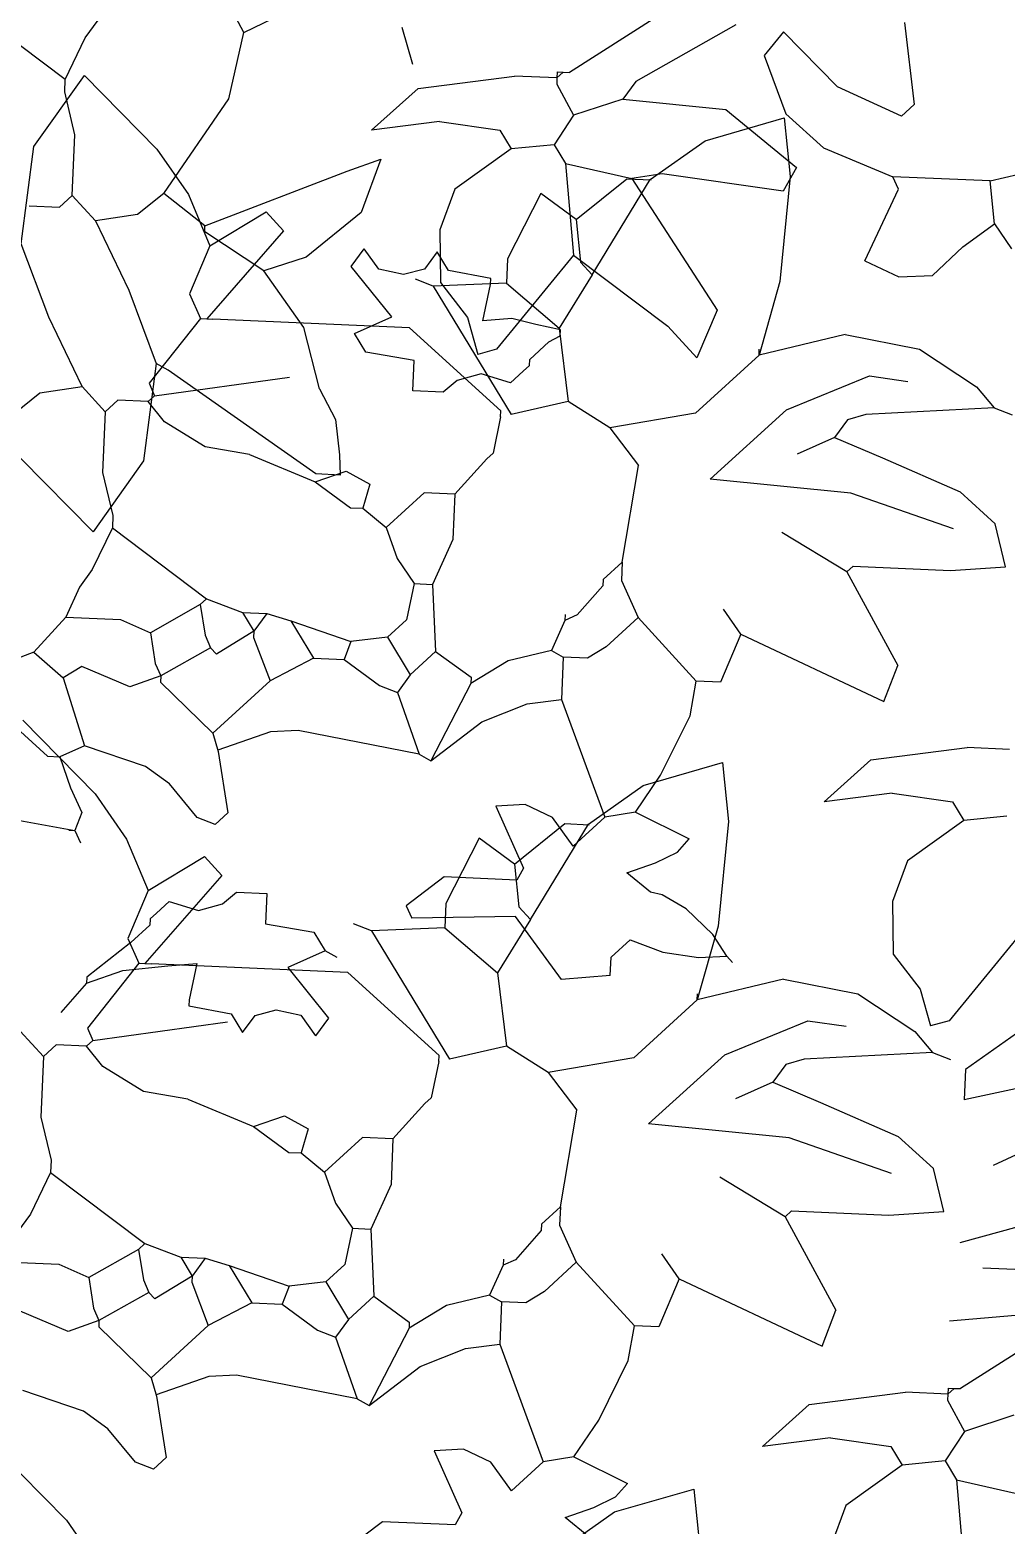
# Model space of a CAD drawing. Header units: inches. Extents: x 2960 to 8891, y 1487 to 4457.
# Drawn here: x 7869.6 to 7920.9, y 2255.1 to 2333.7 of the extents above; entities that cross this region are included whole.
import ezdxf

# ---------------------------------------------------------------- set-up
doc = ezdxf.new("R2010")
doc.units = ezdxf.units.IN
doc.header["$MEASUREMENT"] = 0
doc.layers.add('VERDE_siepe', color=96, linetype='Continuous')

msp = doc.modelspace()

# ---------------------------------------------------------------- linework, layer by layer
at = {"layer": 'VERDE_siepe'}
for p, q in [((7880.831, 2333.511), (7878.765, 2337.436)), ((7880.831, 2333.511), (7884.424, 2335.272)), ((7904.502, 2335.611), (7897.927, 2331.424)), ((7871.455, 2331.043), (7866.503, 2334.774)), ((7872.51, 2333.234), (7873.189, 2334.163)), ((7889.708, 2331.845), (7889.153, 2333.786)), ((7906.666, 2333.92), (7901.422, 2330.951)), ((7915.522, 2334.048), (7916.04, 2329.729)), ((7871.455, 2331.043), (7872.51, 2333.234)), ((7880.041, 2330.029), (7880.831, 2333.511)), ((7909.174, 2333.544), (7908.162, 2332.31)), ((7911.999, 2330.665), (7909.174, 2333.544)), ((7908.162, 2332.31), (7909.295, 2329.245)), ((7897.289, 2331.452), (7897.275, 2331.132)), ((7897.608, 2331.438), (7897.275, 2331.132)), ((7897.289, 2331.452), (7897.608, 2331.438)), ((7897.608, 2331.438), (7897.927, 2331.424)), ((7869.812, 2327.524), (7872.469, 2331.252)), ((7871.427, 2330.405), (7871.455, 2331.043)), ((7872.469, 2331.252), (7876.264, 2327.397)), ((7887.544, 2328.385), (7889.988, 2330.585)), ((7889.988, 2330.585), (7895.042, 2331.23)), ((7897.275, 2331.132), (7895.042, 2331.23)), ((7897.275, 2331.132), (7897.261, 2330.813)), ((7897.261, 2330.813), (7898.149, 2329.176)), ((7901.422, 2330.951), (7900.743, 2330.022)), ((7915.374, 2329.119), (7911.999, 2330.665)), ((7871.967, 2328.144), (7871.427, 2330.405)), ((7876.627, 2325.064), (7880.041, 2330.029)), ((7900.743, 2330.022), (7898.149, 2329.176)), ((7900.743, 2330.022), (7906.152, 2329.467)), ((7915.374, 2329.119), (7916.04, 2329.729)), ((7898.149, 2329.176), (7897.122, 2327.624)), ((7905.05, 2327.833), (7909.212, 2329.035)), ((7906.152, 2329.467), (7909.854, 2326.429)), ((7909.212, 2329.035), (7909.517, 2325.947)), ((7909.295, 2329.245), (7911.272, 2327.468)), ((7871.828, 2324.953), (7871.967, 2328.144)), ((7891.103, 2328.845), (7887.544, 2328.385)), ((7891.103, 2328.845), (7894.279, 2328.386)), ((7894.279, 2328.386), (7894.876, 2327.401)), ((7869.148, 2322.419), (7869.812, 2327.524)), ((7876.264, 2327.397), (7877.921, 2325.018)), ((7894.876, 2327.401), (7891.907, 2325.294)), ((7897.122, 2327.624), (7894.876, 2327.401)), ((7897.122, 2327.624), (7897.719, 2326.639)), ((7902.173, 2325.806), (7905.05, 2327.833)), ((7911.272, 2327.468), (7914.916, 2325.942)), ((7886.267, 2326.241), (7888.026, 2326.858)), ((7888.026, 2326.858), (7887.003, 2324.059)), ((7897.719, 2326.639), (7901.199, 2325.848)), ((7897.719, 2326.639), (7898.148, 2321.826)), ((7878.792, 2323.372), (7886.267, 2326.241)), ((7898.289, 2323.705), (7900.939, 2325.827)), ((7899.121, 2320.792), (7902.173, 2325.806)), ((7900.939, 2325.827), (7902.214, 2325.772)), ((7902.809, 2326.097), (7901.199, 2325.848)), ((7901.199, 2325.848), (7905.693, 2318.94)), ((7909.161, 2325.181), (7902.809, 2326.097)), ((7909.517, 2325.947), (7908.984, 2320.435)), ((7909.854, 2326.429), (7909.161, 2325.181)), ((7915.207, 2325.291), (7914.916, 2325.942)), ((7920.02, 2325.72), (7914.916, 2325.942)), ((7920.02, 2325.72), (7922.281, 2326.261)), ((7876.627, 2325.064), (7875.257, 2323.956)), ((7878.792, 2323.372), (7876.627, 2325.064)), ((7877.921, 2325.018), (7879.051, 2322.307)), ((7891.907, 2325.294), (7891.132, 2323.155)), ((7896.43, 2325.065), (7894.682, 2321.625)), ((7898.289, 2323.705), (7896.43, 2325.065)), ((7913.445, 2321.532), (7915.207, 2325.291)), ((7920.242, 2323.473), (7920.02, 2325.72)), ((7869.568, 2324.413), (7871.163, 2324.344)), ((7871.163, 2324.344), (7871.828, 2324.953)), ((7873.049, 2323.622), (7871.828, 2324.953)), ((7875.257, 2323.956), (7873.049, 2323.622)), ((7873.049, 2323.622), (7874.79, 2319.978)), ((7879.051, 2322.307), (7882.005, 2324.095)), ((7882.005, 2324.095), (7882.921, 2323.097)), ((7887.003, 2324.059), (7884.113, 2321.724)), ((7898.289, 2323.705), (7898.51, 2321.458)), ((7918.592, 2322.267), (7920.242, 2323.473)), ((7920.242, 2323.473), (7921.143, 2322.156)), ((7878.778, 2323.053), (7878.792, 2323.372)), ((7881.884, 2321), (7878.778, 2323.053)), ((7882.921, 2323.097), (7878.884, 2318.478)), ((7891.132, 2323.155), (7891.158, 2320.386)), ((7870.595, 2318.572), (7869.148, 2322.419)), ((7879.051, 2322.307), (7877.983, 2319.796)), ((7886.476, 2321.234), (7887.155, 2322.164)), ((7887.917, 2321.086), (7887.155, 2322.164)), ((7890.983, 2321.997), (7890.32, 2321.096)), ((7891.579, 2321.012), (7890.983, 2321.997)), ((7916.998, 2320.76), (7918.592, 2322.267)), ((7884.113, 2321.724), (7881.884, 2321)), ((7888.597, 2318.585), (7886.476, 2321.234)), ((7889.215, 2320.801), (7887.917, 2321.086)), ((7890.32, 2321.096), (7889.215, 2320.801)), ((7898.148, 2321.826), (7894.097, 2316.888)), ((7894.682, 2321.625), (7894.626, 2320.349)), ((7898.148, 2321.826), (7903.099, 2318.094)), ((7898.51, 2321.458), (7899.121, 2320.792)), ((7913.445, 2321.532), (7915.233, 2320.683)), ((7883.992, 2318.031), (7881.884, 2321)), ((7890.784, 2320.197), (7889.841, 2320.558)), ((7894.626, 2320.349), (7890.784, 2320.197)), ((7891.158, 2320.386), (7892.572, 2318.553)), ((7893.798, 2320.596), (7891.579, 2321.012)), ((7893.382, 2318.376), (7893.784, 2320.276)), ((7893.784, 2320.276), (7893.798, 2320.596)), ((7894.626, 2320.349), (7897.4, 2317.99)), ((7899.121, 2320.792), (7897.4, 2317.99)), ((7908.984, 2320.435), (7907.886, 2316.574)), ((7915.233, 2320.683), (7916.998, 2320.76)), ((7874.79, 2319.978), (7876.238, 2316.131)), ((7877.983, 2319.796), (7878.565, 2318.492)), ((7890.784, 2320.197), (7894.869, 2313.455)), ((7905.693, 2318.94), (7904.624, 2316.429)), ((7872.337, 2314.928), (7870.595, 2318.572)), ((7878.565, 2318.492), (7875.86, 2315.094)), ((7878.565, 2318.492), (7878.884, 2318.478)), ((7878.884, 2318.478), (7879.203, 2318.465)), ((7889.538, 2318.014), (7879.203, 2318.465)), ((7884.809, 2314.799), (7883.992, 2318.031)), ((7886.641, 2317.711), (7888.597, 2318.585)), ((7894.334, 2313.65), (7889.538, 2318.014)), ((7892.572, 2318.553), (7893.126, 2316.611)), ((7894.902, 2318.494), (7893.382, 2318.376)), ((7896.169, 2318.189), (7894.902, 2318.494)), ((7897.466, 2317.905), (7896.169, 2318.189)), ((7897.4, 2317.99), (7897.872, 2314.134)), ((7903.099, 2318.094), (7904.624, 2316.429)), ((7887.238, 2316.726), (7886.641, 2317.711)), ((7895.851, 2316.351), (7896.85, 2317.266)), ((7896.85, 2317.266), (7897.452, 2317.585)), ((7897.452, 2317.585), (7897.466, 2317.905)), ((7912.408, 2317.656), (7907.886, 2316.574)), ((7912.408, 2317.656), (7916.314, 2316.886)), ((7889.775, 2316.296), (7887.238, 2316.726)), ((7894.097, 2316.888), (7893.126, 2316.611)), ((7895.837, 2316.032), (7895.851, 2316.351)), ((7907.886, 2316.574), (7904.557, 2313.524)), ((7907.886, 2316.574), (7907.9, 2316.894)), ((7916.314, 2316.886), (7919.31, 2314.911)), ((7876.238, 2316.131), (7875.574, 2311.026)), ((7876.862, 2315.785), (7876.238, 2316.131)), ((7884.614, 2310.334), (7876.862, 2315.785)), ((7889.706, 2314.701), (7889.775, 2316.296)), ((7893.301, 2315.589), (7892.03, 2315.244)), ((7894.838, 2315.117), (7893.301, 2315.589)), ((7895.504, 2315.727), (7894.838, 2315.117)), ((7895.504, 2315.727), (7895.837, 2316.032)), ((7870.128, 2314.595), (7872.337, 2314.928)), ((7872.337, 2314.928), (7873.558, 2313.597)), ((7875.86, 2315.094), (7876.151, 2314.443)), ((7876.151, 2314.443), (7883.225, 2315.413)), ((7884.809, 2314.799), (7885.649, 2313.201)), ((7892.03, 2315.244), (7891.301, 2314.631)), ((7909.324, 2313.694), (7913.693, 2315.479)), ((7913.693, 2315.479), (7915.696, 2315.187)), ((7919.31, 2314.911), (7920.23, 2313.799)), ((7868.758, 2313.486), (7870.128, 2314.595)), ((7874.223, 2314.207), (7873.558, 2313.597)), ((7875.818, 2314.137), (7874.223, 2314.207)), ((7876.151, 2314.443), (7875.818, 2314.137)), ((7876.667, 2313.08), (7875.818, 2314.137)), ((7891.301, 2314.631), (7889.706, 2314.701)), ((7897.872, 2314.134), (7894.869, 2313.455)), ((7900.049, 2312.761), (7897.872, 2314.134)), ((7873.558, 2313.597), (7873.418, 2310.406)), ((7894.32, 2313.33), (7893.918, 2311.43)), ((7894.32, 2313.33), (7894.334, 2313.65)), ((7904.557, 2313.524), (7900.049, 2312.761)), ((7905.329, 2310.054), (7909.324, 2313.694)), ((7913.503, 2313.453), (7912.532, 2313.176)), ((7920.23, 2313.799), (7913.503, 2313.453)), ((7920.23, 2313.799), (7921.173, 2313.439)), ((7878.811, 2311.756), (7876.667, 2313.08)), ((7885.649, 2313.201), (7885.862, 2311.346)), ((7900.049, 2312.761), (7901.561, 2310.778)), ((7912.532, 2313.176), (7911.853, 2312.247)), ((7881.13, 2311.349), (7878.811, 2311.756)), ((7911.853, 2312.247), (7909.897, 2311.373)), ((7911.853, 2312.247), (7914.362, 2311.178)), ((7872.917, 2307.298), (7869.122, 2311.154)), ((7875.574, 2311.026), (7872.917, 2307.298)), ((7881.13, 2311.349), (7884.583, 2309.92)), ((7885.862, 2311.346), (7885.891, 2310.278)), ((7893.586, 2311.125), (7891.907, 2309.281)), ((7893.918, 2311.43), (7893.586, 2311.125)), ((7914.362, 2311.178), (7918.441, 2309.402)), ((7873.418, 2310.406), (7873.958, 2308.146)), ((7884.583, 2309.92), (7886.206, 2310.488)), ((7885.891, 2310.278), (7884.614, 2310.334)), ((7886.206, 2310.488), (7887.454, 2309.794)), ((7900.7, 2305.702), (7901.561, 2310.778)), ((7884.583, 2309.92), (7886.442, 2308.56)), ((7887.454, 2309.794), (7887.08, 2308.533)), ((7890.311, 2309.351), (7888.314, 2307.52)), ((7891.907, 2309.281), (7890.311, 2309.351)), ((7891.907, 2309.281), (7891.808, 2306.884)), ((7912.709, 2309.323), (7905.329, 2310.054)), ((7918.089, 2307.454), (7912.709, 2309.323)), ((7918.441, 2309.402), (7920.285, 2307.724)), ((7886.442, 2308.56), (7887.08, 2308.533)), ((7887.08, 2308.533), (7888.314, 2307.52)), ((7873.958, 2308.146), (7873.931, 2307.507)), ((7920.825, 2305.463), (7920.285, 2307.724)), ((7873.931, 2307.507), (7872.876, 2305.316)), ((7873.931, 2307.507), (7878.882, 2303.776)), ((7888.314, 2307.52), (7888.883, 2305.897)), ((7912.504, 2305.187), (7909.078, 2307.254)), ((7891.808, 2306.884), (7890.741, 2304.538)), ((7888.883, 2305.897), (7889.784, 2304.579)), ((7900.7, 2305.702), (7899.701, 2304.786)), ((7900.7, 2305.702), (7900.658, 2304.745)), ((7912.504, 2305.187), (7912.836, 2305.492)), ((7912.836, 2305.492), (7917.94, 2305.269)), ((7917.94, 2305.269), (7920.825, 2305.463)), ((7872.876, 2305.316), (7872.197, 2304.387)), ((7889.784, 2304.579), (7889.382, 2302.679)), ((7889.784, 2304.579), (7890.741, 2304.538)), ((7899.701, 2304.786), (7899.687, 2304.467)), ((7900.658, 2304.745), (7901.532, 2302.789)), ((7912.504, 2305.187), (7915.166, 2300.277)), ((7872.197, 2304.387), (7871.489, 2302.82)), ((7890.741, 2304.538), (7890.907, 2301.014)), ((7899.687, 2304.467), (7898.342, 2302.928)), ((7878.549, 2303.471), (7875.928, 2301.988)), ((7878.882, 2303.776), (7878.549, 2303.471)), ((7878.549, 2303.471), (7878.799, 2301.862)), ((7878.882, 2303.776), (7880.769, 2303.055)), ((7880.769, 2303.055), (7881.364, 2302.07)), ((7880.769, 2303.055), (7882.044, 2302.999)), ((7882.044, 2302.999), (7881.364, 2302.07)), ((7882.044, 2302.999), (7883.306, 2302.625)), ((7906.927, 2301.914), (7906.026, 2303.232)), ((7871.489, 2302.82), (7869.81, 2300.975)), ((7871.489, 2302.82), (7874.36, 2302.695)), ((7874.36, 2302.695), (7875.928, 2301.988)), ((7883.306, 2302.625), (7886.455, 2301.529)), ((7883.306, 2302.625), (7884.499, 2300.655)), ((7889.382, 2302.679), (7888.383, 2301.764)), ((7897.69, 2302.636), (7896.983, 2301.07)), ((7897.703, 2302.956), (7897.69, 2302.636)), ((7898.342, 2302.928), (7897.69, 2302.636)), ((7901.532, 2302.789), (7899.868, 2301.263)), ((7901.532, 2302.789), (7904.583, 2299.459)), ((7875.928, 2301.988), (7876.177, 2300.378)), ((7878.799, 2301.862), (7879.09, 2301.21)), ((7881.364, 2302.07), (7879.395, 2300.878)), ((7881.364, 2302.07), (7881.35, 2301.751)), ((7881.35, 2301.751), (7882.21, 2299.476)), ((7886.455, 2301.529), (7886.094, 2300.585)), ((7888.383, 2301.764), (7886.455, 2301.529)), ((7888.383, 2301.764), (7889.576, 2299.794)), ((7906.927, 2301.914), (7905.859, 2299.403)), ((7906.927, 2301.914), (7914.444, 2298.391)), ((7869.81, 2300.975), (7867.536, 2300.115)), ((7869.81, 2300.975), (7871.35, 2299.63)), ((7879.09, 2301.21), (7876.468, 2299.726)), ((7879.395, 2300.878), (7879.09, 2301.21)), ((7884.499, 2300.655), (7882.21, 2299.476)), ((7884.499, 2300.655), (7886.094, 2300.585)), ((7890.907, 2301.014), (7889.576, 2299.794)), ((7890.907, 2301.014), (7892.765, 2299.655)), ((7896.983, 2301.07), (7894.721, 2300.529)), ((7896.983, 2301.07), (7897.606, 2300.722)), ((7897.606, 2300.722), (7897.509, 2298.489)), ((7898.883, 2300.666), (7897.606, 2300.722)), ((7899.868, 2301.263), (7898.883, 2300.666)), ((7872.335, 2300.226), (7871.35, 2299.63)), ((7874.846, 2299.158), (7872.335, 2300.226)), ((7876.177, 2300.378), (7876.468, 2299.726)), ((7886.094, 2300.585), (7887.952, 2299.225)), ((7894.721, 2300.529), (7892.751, 2299.336)), ((7914.444, 2298.391), (7915.166, 2300.277)), ((7871.35, 2299.63), (7872.473, 2296.065)), ((7876.468, 2299.726), (7874.846, 2299.158)), ((7876.468, 2299.726), (7876.454, 2299.407)), ((7876.454, 2299.407), (7879.214, 2296.73)), ((7882.21, 2299.476), (7879.214, 2296.73)), ((7887.952, 2299.225), (7888.895, 2298.865)), ((7889.576, 2299.794), (7888.895, 2298.865)), ((7892.751, 2299.336), (7890.656, 2295.272)), ((7892.765, 2299.655), (7892.751, 2299.336)), ((7904.262, 2297.638), (7904.583, 2299.459)), ((7905.859, 2299.403), (7904.583, 2299.459)), ((7866.842, 2298.868), (7870.531, 2295.511)), ((7888.895, 2298.865), (7890.033, 2295.619)), ((7895.717, 2298.257), (7897.509, 2298.489)), ((7897.509, 2298.489), (7899.797, 2292.317)), ((7893.328, 2297.316), (7895.717, 2298.257)), ((7902.716, 2294.508), (7904.262, 2297.638)), ((7869.228, 2297.397), (7873.023, 2293.541)), ((7879.214, 2296.73), (7879.492, 2295.759)), ((7882.242, 2296.796), (7879.47, 2295.83)), ((7883.694, 2296.855), (7882.242, 2296.796)), ((7890.033, 2295.619), (7883.694, 2296.855)), ((7890.656, 2295.272), (7893.328, 2297.316)), ((7872.473, 2296.065), (7871.169, 2295.483)), ((7875.665, 2294.966), (7872.473, 2296.065)), ((7913.759, 2295.318), (7918.813, 2295.962)), ((7921.046, 2295.865), (7918.813, 2295.962)), ((7870.531, 2295.511), (7871.169, 2295.483)), ((7871.169, 2295.483), (7871.738, 2293.86)), ((7879.492, 2295.759), (7879.99, 2292.541)), ((7890.033, 2295.619), (7890.656, 2295.272)), ((7901.809, 2293.977), (7905.971, 2295.18)), ((7905.971, 2295.18), (7906.276, 2292.091)), ((7911.315, 2293.118), (7913.759, 2295.318)), ((7876.936, 2294.053), (7875.665, 2294.966)), ((7901.406, 2292.566), (7902.716, 2294.508)), ((7871.738, 2293.86), (7872.32, 2292.556)), ((7878.382, 2292.292), (7876.936, 2294.053)), ((7898.932, 2291.95), (7901.809, 2293.977)), ((7914.874, 2293.578), (7911.315, 2293.118)), ((7914.874, 2293.578), (7918.05, 2293.119)), ((7873.023, 2293.541), (7874.68, 2291.162)), ((7895.604, 2292.973), (7894.069, 2292.886)), ((7894.069, 2292.886), (7895.525, 2289.627)), ((7897.042, 2292.295), (7895.604, 2292.973)), ((7918.05, 2293.119), (7918.647, 2292.134)), ((7868.503, 2292.247), (7871.96, 2291.613)), ((7872.32, 2292.556), (7871.96, 2291.613)), ((7879.325, 2291.931), (7878.382, 2292.292)), ((7879.99, 2292.541), (7879.325, 2291.931)), ((7898.132, 2290.791), (7897.042, 2292.295)), ((7899.797, 2292.317), (7898.132, 2290.791)), ((7901.406, 2292.566), (7899.797, 2292.317)), ((7901.406, 2292.566), (7904.222, 2291.165)), ((7906.276, 2292.091), (7905.742, 2286.579)), ((7918.647, 2292.134), (7915.678, 2290.026)), ((7920.893, 2292.356), (7918.647, 2292.134)), ((7871.641, 2291.627), (7871.96, 2291.613)), ((7871.96, 2291.613), (7872.25, 2290.961)), ((7895.048, 2289.849), (7897.698, 2291.971)), ((7895.88, 2286.936), (7898.932, 2291.95)), ((7897.698, 2291.971), (7898.973, 2291.916)), ((7874.68, 2291.162), (7875.81, 2288.451)), ((7893.189, 2291.209), (7891.441, 2287.769)), ((7895.048, 2289.849), (7893.189, 2291.209)), ((7902.457, 2289.906), (7903.597, 2290.471)), ((7903.597, 2290.471), (7904.222, 2291.165)), ((7875.81, 2288.451), (7878.764, 2290.24)), ((7878.764, 2290.24), (7879.68, 2289.241)), ((7895.048, 2289.849), (7895.269, 2287.602)), ((7900.947, 2289.391), (7902.457, 2289.906)), ((7915.678, 2290.026), (7914.903, 2287.887)), ((7879.68, 2289.241), (7875.643, 2284.623)), ((7891.349, 2289.169), (7889.366, 2287.658)), ((7895.177, 2289.003), (7891.349, 2289.169)), ((7895.525, 2289.627), (7895.177, 2289.003)), ((7902.182, 2288.378), (7900.947, 2289.391)), ((7875.81, 2288.451), (7874.741, 2285.94)), ((7879.719, 2287.754), (7880.448, 2288.367)), ((7880.448, 2288.367), (7882.043, 2288.297)), ((7882.043, 2288.297), (7881.973, 2286.702)), ((7902.795, 2288.231), (7902.182, 2288.378)), ((7904.054, 2287.499), (7902.795, 2288.231)), ((7876.245, 2287.271), (7876.91, 2287.881)), ((7876.91, 2287.881), (7878.448, 2287.409)), ((7878.448, 2287.409), (7879.719, 2287.754)), ((7889.366, 2287.658), (7889.658, 2287.006)), ((7891.441, 2287.769), (7891.385, 2286.494)), ((7895.269, 2287.602), (7895.88, 2286.936)), ((7905.463, 2286.146), (7904.054, 2287.499)), ((7914.903, 2287.887), (7914.929, 2285.119)), ((7875.898, 2286.647), (7874.899, 2285.732)), ((7875.912, 2286.966), (7875.898, 2286.647)), ((7876.245, 2287.271), (7875.912, 2286.966)), ((7881.973, 2286.702), (7884.511, 2286.272)), ((7887.543, 2286.341), (7886.6, 2286.702)), ((7895.094, 2287.088), (7889.658, 2287.006)), ((7895.88, 2286.936), (7894.159, 2284.135)), ((7897.507, 2283.787), (7895.094, 2287.088)), ((7905.742, 2286.579), (7904.645, 2282.719)), ((7921.919, 2286.558), (7917.868, 2281.621)), ((7874.899, 2285.732), (7872.583, 2283.915)), ((7874.741, 2285.94), (7875.324, 2284.637)), ((7884.511, 2286.272), (7885.108, 2285.287)), ((7891.385, 2286.494), (7887.543, 2286.341)), ((7887.543, 2286.341), (7891.627, 2279.599)), ((7891.385, 2286.494), (7894.159, 2284.135)), ((7900.115, 2284.952), (7901.114, 2285.867)), ((7901.114, 2285.867), (7902.839, 2285.215)), ((7906.19, 2285.006), (7905.463, 2286.146)), ((7885.108, 2285.287), (7883.152, 2284.413)), ((7885.732, 2284.939), (7885.108, 2285.287)), ((7900.074, 2283.995), (7900.115, 2284.952)), ((7902.839, 2285.215), (7904.706, 2284.949)), ((7904.706, 2284.949), (7906.19, 2285.006)), ((7906.19, 2285.006), (7906.495, 2284.674)), ((7914.929, 2285.119), (7916.343, 2283.285)), ((7872.569, 2283.596), (7874.489, 2284.264)), ((7875.324, 2284.637), (7872.619, 2281.238)), ((7874.489, 2284.264), (7876.847, 2284.504)), ((7875.324, 2284.637), (7875.643, 2284.623)), ((7875.643, 2284.623), (7875.962, 2284.609)), ((7886.297, 2284.158), (7875.962, 2284.609)), ((7876.847, 2284.504), (7878.367, 2284.622)), ((7878.367, 2284.622), (7877.965, 2282.722)), ((7883.152, 2284.413), (7885.273, 2281.764)), ((7891.093, 2279.794), (7886.297, 2284.158)), ((7872.569, 2283.596), (7871.224, 2282.057)), ((7872.583, 2283.915), (7872.569, 2283.596)), ((7894.159, 2284.135), (7894.63, 2280.279)), ((7900.074, 2283.995), (7897.507, 2283.787)), ((7909.167, 2283.801), (7904.645, 2282.719)), ((7909.167, 2283.801), (7913.073, 2283.031)), ((7877.965, 2282.722), (7877.951, 2282.402)), ((7904.645, 2282.719), (7901.316, 2279.668)), ((7904.645, 2282.719), (7904.659, 2283.038)), ((7913.073, 2283.031), (7916.069, 2281.055)), ((7916.343, 2283.285), (7916.897, 2281.344)), ((7877.951, 2282.402), (7880.169, 2281.986)), ((7880.169, 2281.986), (7880.766, 2281.001)), ((7880.766, 2281.001), (7881.429, 2281.902)), ((7881.429, 2281.902), (7882.534, 2282.197)), ((7882.534, 2282.197), (7883.832, 2281.912)), ((7883.832, 2281.912), (7884.594, 2280.834)), ((7869.095, 2281.073), (7870.317, 2279.741)), ((7872.619, 2281.238), (7872.91, 2280.587)), ((7872.91, 2280.587), (7879.984, 2281.557)), ((7885.273, 2281.764), (7884.594, 2280.834)), ((7906.083, 2279.838), (7910.452, 2281.623)), ((7910.452, 2281.623), (7912.455, 2281.332)), ((7916.069, 2281.055), (7916.989, 2279.944)), ((7917.868, 2281.621), (7916.897, 2281.344)), ((7921.699, 2281.162), (7918.73, 2279.053)), ((7870.982, 2280.351), (7870.317, 2279.741)), ((7872.577, 2280.281), (7870.982, 2280.351)), ((7872.91, 2280.587), (7872.577, 2280.281)), ((7873.426, 2279.224), (7872.577, 2280.281)), ((7894.63, 2280.279), (7891.628, 2279.599)), ((7896.808, 2278.906), (7894.63, 2280.279)), ((7870.317, 2279.741), (7870.177, 2276.551)), ((7891.079, 2279.475), (7890.677, 2277.575)), ((7891.079, 2279.475), (7891.093, 2279.794)), ((7901.316, 2279.668), (7896.808, 2278.906)), ((7902.088, 2276.198), (7906.083, 2279.838)), ((7910.262, 2279.597), (7909.291, 2279.32)), ((7916.989, 2279.944), (7910.262, 2279.597)), ((7916.989, 2279.944), (7917.932, 2279.583)), ((7875.57, 2277.9), (7873.426, 2279.224)), ((7896.808, 2278.906), (7898.32, 2276.922)), ((7909.291, 2279.32), (7908.612, 2278.391)), ((7918.73, 2279.053), (7918.661, 2277.459)), ((7877.889, 2277.494), (7875.57, 2277.9)), ((7908.612, 2278.391), (7906.656, 2277.517)), ((7908.612, 2278.391), (7911.121, 2277.323)), ((7922.712, 2278.331), (7918.661, 2277.459)), ((7920.201, 2274.043), (7929.901, 2278.561)), ((7877.889, 2277.494), (7881.342, 2276.064)), ((7890.345, 2277.27), (7888.666, 2275.425)), ((7890.677, 2277.575), (7890.345, 2277.27)), ((7911.121, 2277.323), (7915.2, 2275.547)), ((7870.177, 2276.551), (7870.717, 2274.29)), ((7881.342, 2276.064), (7882.965, 2276.633)), ((7882.965, 2276.633), (7884.213, 2275.939)), ((7897.459, 2271.846), (7898.32, 2276.922)), ((7881.342, 2276.064), (7883.201, 2274.705)), ((7884.213, 2275.939), (7883.839, 2274.677)), ((7909.468, 2275.468), (7902.088, 2276.198)), ((7915.2, 2275.547), (7917.044, 2273.869)), ((7887.07, 2275.495), (7885.073, 2273.664)), ((7888.666, 2275.425), (7887.07, 2275.495)), ((7888.666, 2275.425), (7888.567, 2273.028)), ((7914.848, 2273.598), (7909.468, 2275.468)), ((7870.717, 2274.29), (7870.69, 2273.652)), ((7883.201, 2274.705), (7883.839, 2274.677)), ((7883.839, 2274.677), (7885.073, 2273.664)), ((7870.69, 2273.652), (7869.635, 2271.461)), ((7870.69, 2273.652), (7875.641, 2269.921)), ((7885.073, 2273.664), (7885.642, 2272.041)), ((7909.263, 2271.331), (7905.837, 2273.398)), ((7917.584, 2271.607), (7917.044, 2273.869)), ((7888.567, 2273.028), (7887.5, 2270.682)), ((7885.642, 2272.041), (7886.543, 2270.724)), ((7897.459, 2271.846), (7896.46, 2270.931)), ((7897.459, 2271.846), (7897.417, 2270.889)), ((7909.263, 2271.331), (7909.595, 2271.636)), ((7909.595, 2271.636), (7914.699, 2271.414)), ((7914.699, 2271.414), (7917.584, 2271.607)), ((7869.635, 2271.461), (7868.956, 2270.532)), ((7896.46, 2270.931), (7896.446, 2270.611)), ((7897.417, 2270.889), (7898.291, 2268.933)), ((7909.263, 2271.331), (7911.925, 2266.421)), ((7923.983, 2271.483), (7918.425, 2269.965)), ((7886.543, 2270.724), (7886.141, 2268.823)), ((7886.543, 2270.724), (7887.5, 2270.682)), ((7887.5, 2270.682), (7887.666, 2267.159)), ((7896.446, 2270.611), (7895.101, 2269.072)), ((7875.308, 2269.615), (7872.687, 2268.132)), ((7875.641, 2269.921), (7875.308, 2269.615)), ((7875.308, 2269.615), (7875.558, 2268.007)), ((7875.641, 2269.921), (7877.528, 2269.199)), ((7903.686, 2268.058), (7902.785, 2269.376)), ((7868.248, 2268.964), (7871.119, 2268.839)), ((7871.119, 2268.839), (7872.687, 2268.132)), ((7877.528, 2269.199), (7878.123, 2268.214)), ((7877.528, 2269.199), (7878.803, 2269.143)), ((7878.803, 2269.143), (7878.123, 2268.214)), ((7878.803, 2269.143), (7880.065, 2268.769)), ((7880.065, 2268.769), (7883.214, 2267.673)), ((7880.065, 2268.769), (7881.258, 2266.799)), ((7886.141, 2268.823), (7885.142, 2267.908)), ((7894.448, 2268.781), (7893.742, 2267.214)), ((7894.462, 2269.1), (7894.448, 2268.781)), ((7895.101, 2269.072), (7894.448, 2268.781)), ((7898.291, 2268.933), (7896.627, 2267.407)), ((7898.291, 2268.933), (7901.342, 2265.603)), ((7926.087, 2268.352), (7919.645, 2268.633)), ((7872.687, 2268.132), (7872.936, 2266.523)), ((7875.558, 2268.007), (7875.849, 2267.354)), ((7878.123, 2268.214), (7876.154, 2267.022)), ((7878.123, 2268.214), (7878.109, 2267.895)), ((7878.109, 2267.895), (7878.969, 2265.62)), ((7883.214, 2267.673), (7882.853, 2266.73)), ((7885.142, 2267.908), (7883.214, 2267.673)), ((7885.142, 2267.908), (7886.334, 2265.938)), ((7903.686, 2268.058), (7902.618, 2265.548)), ((7903.686, 2268.058), (7911.203, 2264.535)), ((7875.849, 2267.354), (7873.227, 2265.87)), ((7876.154, 2267.022), (7875.849, 2267.354)), ((7887.666, 2267.159), (7886.334, 2265.938)), ((7887.666, 2267.159), (7889.524, 2265.799)), ((7893.742, 2267.214), (7891.48, 2266.673)), ((7893.742, 2267.214), (7894.365, 2266.866)), ((7896.627, 2267.407), (7895.642, 2266.811)), ((7871.605, 2265.302), (7869.094, 2266.371)), ((7872.936, 2266.523), (7873.227, 2265.87)), ((7881.258, 2266.799), (7878.969, 2265.62)), ((7881.258, 2266.799), (7882.853, 2266.73)), ((7882.853, 2266.73), (7884.711, 2265.37)), ((7891.48, 2266.673), (7889.51, 2265.481)), ((7894.365, 2266.866), (7894.268, 2264.634)), ((7895.642, 2266.811), (7894.365, 2266.866)), ((7911.203, 2264.535), (7911.925, 2266.421)), ((7917.882, 2265.86), (7923.525, 2266.351)), ((7925.032, 2266.488), (7918.457, 2262.301)), ((7873.227, 2265.87), (7871.605, 2265.302)), ((7873.227, 2265.87), (7873.213, 2265.552)), ((7873.213, 2265.552), (7875.973, 2262.874)), ((7878.969, 2265.62), (7875.973, 2262.874)), ((7884.711, 2265.37), (7885.654, 2265.009)), ((7886.334, 2265.938), (7885.654, 2265.009)), ((7889.51, 2265.481), (7887.415, 2261.416)), ((7889.524, 2265.799), (7889.51, 2265.481)), ((7901.021, 2263.783), (7901.342, 2265.603)), ((7902.618, 2265.548), (7901.342, 2265.603)), ((7885.654, 2265.009), (7886.792, 2261.764)), ((7892.476, 2264.401), (7894.268, 2264.634)), ((7894.268, 2264.634), (7896.556, 2258.462)), ((7890.087, 2263.46), (7892.476, 2264.401)), ((7899.475, 2260.652), (7901.021, 2263.783)), ((7880.453, 2262.999), (7879.001, 2262.94)), ((7886.792, 2261.764), (7880.453, 2262.999)), ((7887.415, 2261.416), (7890.087, 2263.46)), ((7872.424, 2261.111), (7869.232, 2262.209)), ((7875.973, 2262.874), (7876.251, 2261.903)), ((7879.001, 2262.94), (7876.229, 2261.974)), ((7917.819, 2262.329), (7917.805, 2262.009)), ((7918.138, 2262.315), (7917.805, 2262.009)), ((7917.819, 2262.329), (7918.138, 2262.315)), ((7918.138, 2262.315), (7918.457, 2262.301)), ((7876.251, 2261.903), (7876.749, 2258.686)), ((7886.792, 2261.764), (7887.415, 2261.416)), ((7908.074, 2259.262), (7910.518, 2261.462)), ((7910.518, 2261.462), (7915.572, 2262.106)), ((7917.805, 2262.009), (7915.572, 2262.106)), ((7917.805, 2262.009), (7917.791, 2261.69)), ((7917.791, 2261.69), (7918.679, 2260.053)), ((7873.695, 2260.197), (7872.424, 2261.111)), ((7898.165, 2258.711), (7899.475, 2260.652)), ((7921.273, 2260.899), (7918.679, 2260.053)), ((7875.141, 2258.436), (7873.695, 2260.197)), ((7918.679, 2260.053), (7917.652, 2258.501)), ((7867.724, 2259.243), (7871.519, 2255.388)), ((7892.363, 2259.117), (7890.828, 2259.031)), ((7890.828, 2259.031), (7892.284, 2255.771)), ((7893.801, 2258.439), (7892.363, 2259.117)), ((7911.633, 2259.722), (7908.074, 2259.262)), ((7911.633, 2259.722), (7914.809, 2259.263)), ((7914.809, 2259.263), (7915.406, 2258.278)), ((7876.084, 2258.075), (7875.141, 2258.436)), ((7876.749, 2258.686), (7876.084, 2258.075)), ((7894.891, 2256.936), (7893.801, 2258.439)), ((7896.556, 2258.462), (7894.891, 2256.936)), ((7898.165, 2258.711), (7896.556, 2258.462)), ((7898.165, 2258.711), (7900.981, 2257.31)), ((7915.406, 2258.278), (7912.437, 2256.171)), ((7917.652, 2258.501), (7915.406, 2258.278)), ((7917.652, 2258.501), (7918.249, 2257.516)), ((7918.249, 2257.516), (7921.729, 2256.724)), ((7918.249, 2257.516), (7918.678, 2252.703)), ((7900.305, 2255.824), (7904.467, 2257.026)), ((7900.356, 2256.616), (7900.981, 2257.31)), ((7904.467, 2257.026), (7904.773, 2253.938)), ((7897.706, 2255.535), (7899.216, 2256.05)), ((7899.216, 2256.05), (7900.356, 2256.616)), ((7912.437, 2256.171), (7911.662, 2254.032)), ((7871.519, 2255.388), (7873.177, 2253.009)), ((7888.108, 2255.314), (7886.125, 2253.802)), ((7891.936, 2255.147), (7888.108, 2255.314)), ((7892.284, 2255.771), (7891.936, 2255.147)), ((7897.428, 2253.797), (7900.305, 2255.824)), ((7898.941, 2254.522), (7897.706, 2255.535))]:
    msp.add_line(p, q, dxfattribs=at)
for centre in [(7889.538, 2318.014), (7886.297, 2284.158)]:
    msp.add_arc(centre, 0.0000399, 47.3475, 87.15048, dxfattribs=at)

doc.saveas('drawing.dxf')
